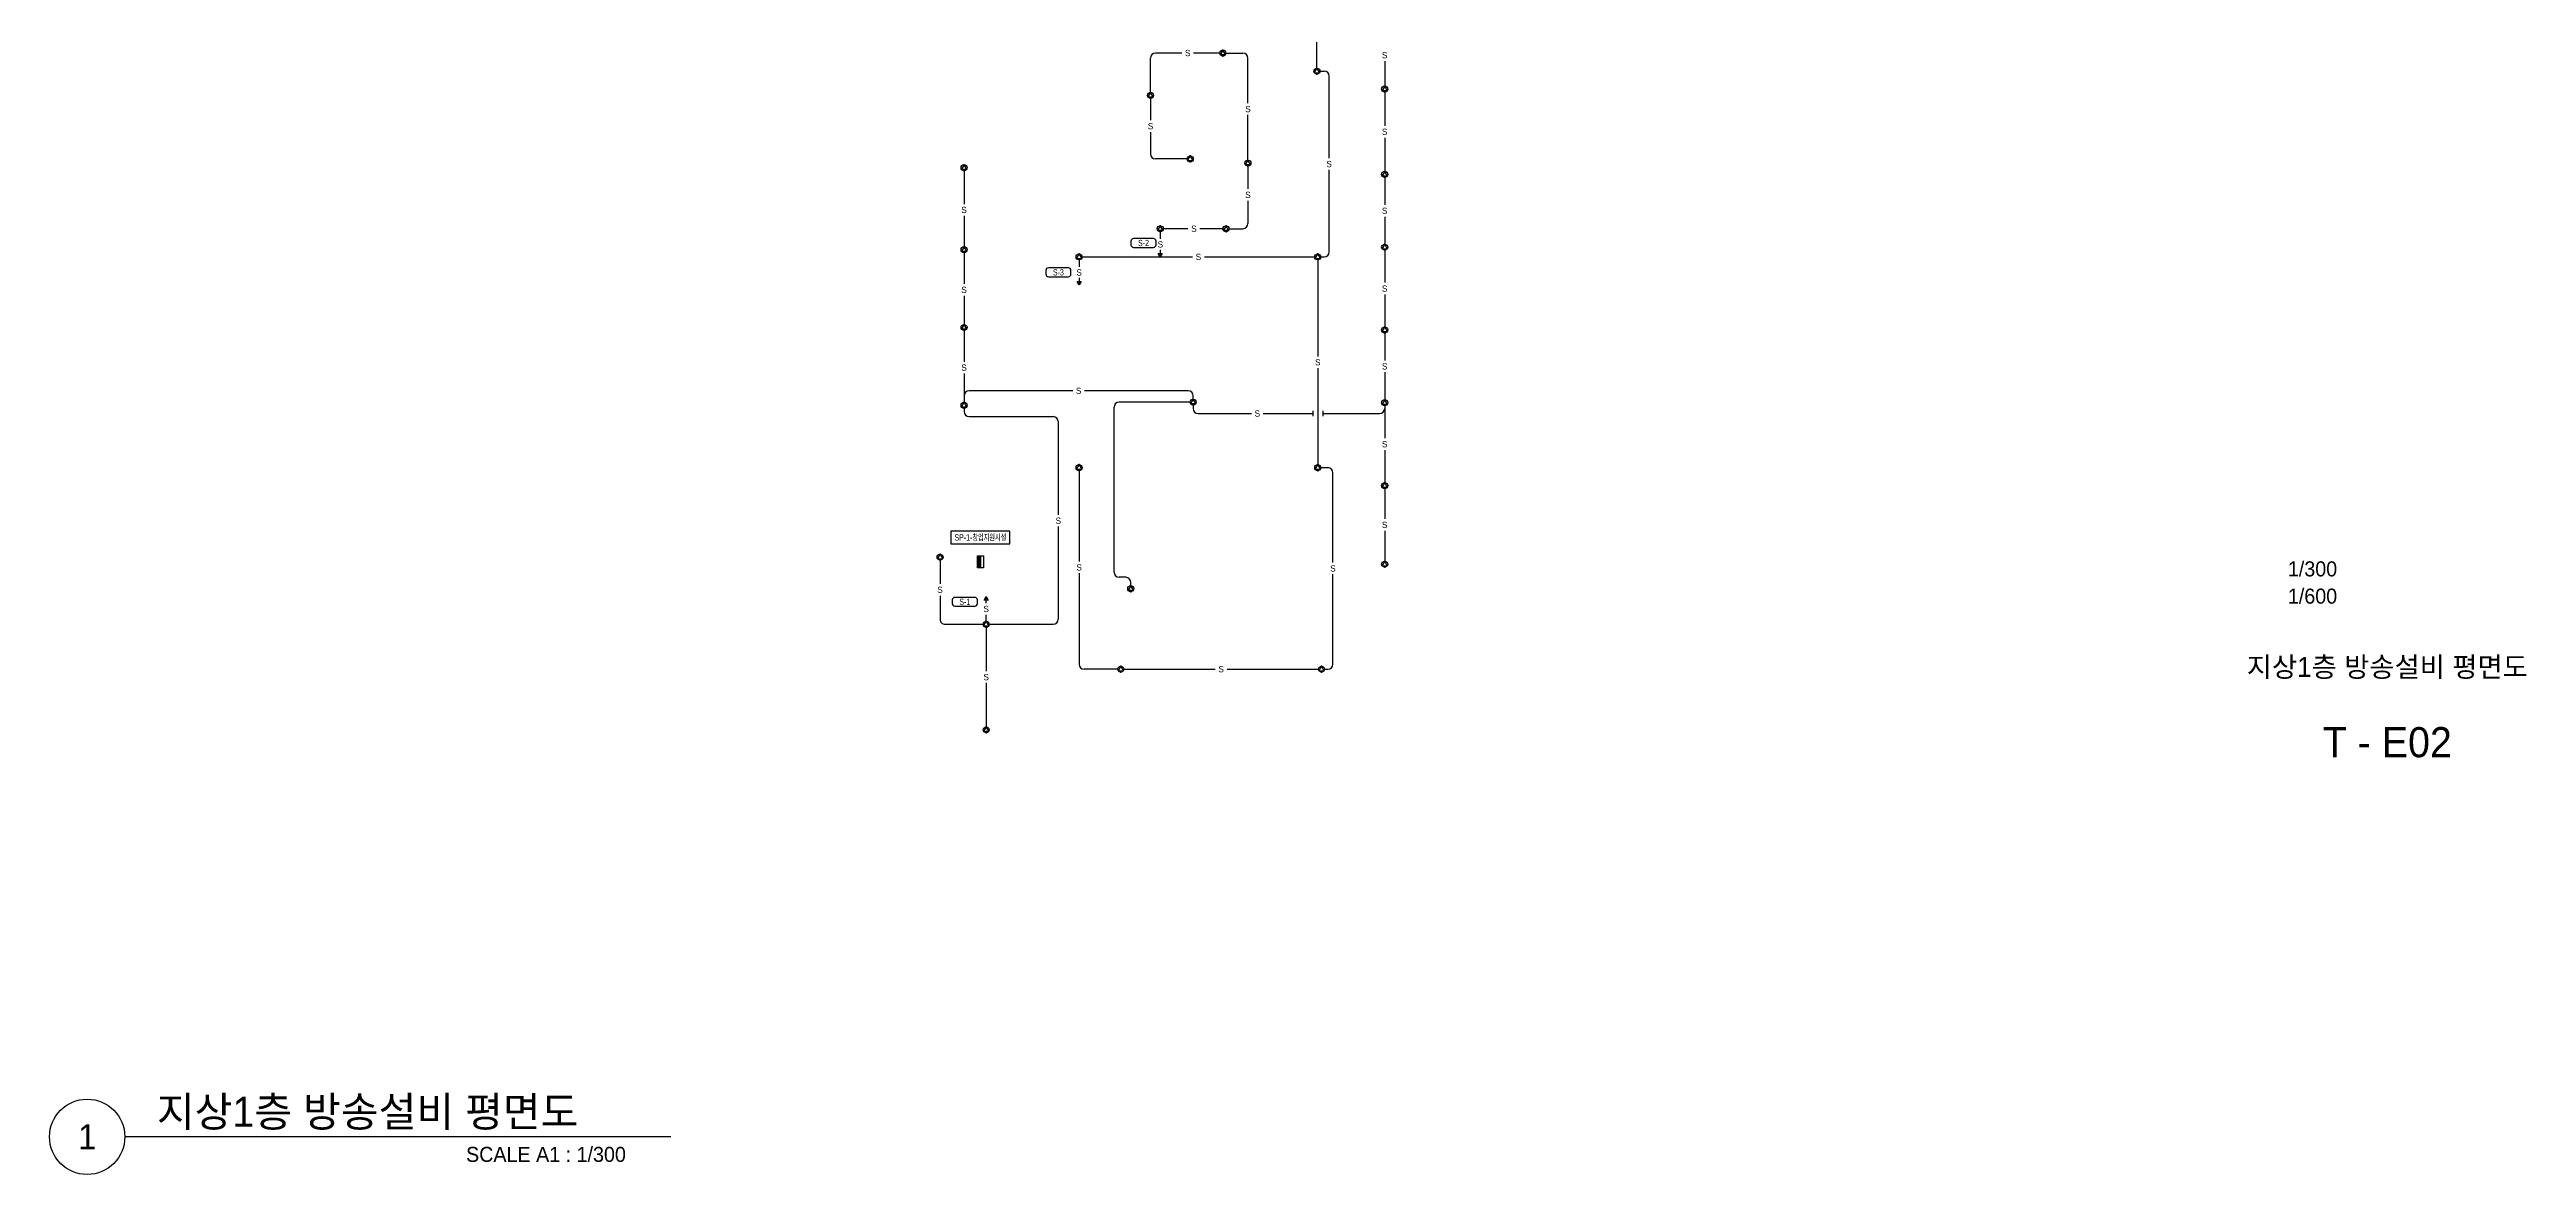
# Model space of a CAD drawing. Header units: millimetres. Extents: x 93478 to 502050, y -351975 to 881490.
# Drawn here: x 93478 to 241570, y -347550 to -280306 of the extents above; entities that cross this region are included whole.
import ezdxf
from ezdxf.enums import TextEntityAlignment as Align

# ---------------------------------------------------------------- set-up
doc = ezdxf.new("R2010")
doc.units = ezdxf.units.MM
doc.header["$LTSCALE"] = 150
for name, color, linetype in [('------30 Public Address Terminal Board', 3, 'Continuous'), ('------31 Speaker', 3, 'Continuous'), ('-----21 Embeded Wire in Ceiling or Wall', 4, 'Continuous'), ('-----41 Drawing Title', 2, 'Continuous'), ('-----42 Drawing Number', 2, 'Continuous'), ('-----43 Drawing Scale', 3, 'Continuous')]:
    doc.layers.add(name, color=color, linetype=linetype)
doc.styles.add('ELEC', font='')
doc.styles.get('ELEC').set_extended_font_data('Dotum')

# ---------------------------------------------------------------- blocks, each defined once
blk = doc.blocks.new('E01-1')
blk.add_lwpolyline([(130, -75), (0, 150), (-130, -75)], close=True)
at = {"linetype": 'Continuous'}
blk.add_circle((0, 0), 150, dxfattribs=at)
for p in [(-150, 0), (0, 150), (150, 0), (0, -150)]:
    blk.add_point(p)
blk = doc.blocks.new('I05')
blk.add_hatch(color=256).paths.add_polyline_path([(300, 150), (-300, 150), (-300, 0), (300, 0)])
blk.add_line((-300, 150), (300, 150))
blk.add_lwpolyline([(-300, 0), (-300, 300), (300, 300), (300, 0)], close=True)
blk = doc.blocks.new('O07')
blk.add_lwpolyline([(0, -100), (173, 0), (0, 100)], close=True)

msp = doc.modelspace()

# ---------------------------------------------------------------- linework, layer by layer
at = {"layer": '------30 Public Address Terminal Board', "color": 1, "elevation": 0}
msp.add_lwpolyline([(147362, -309096), (147362, -309846), (150901, -309846), (150901, -309096)], close=True, dxfattribs=at)
at = {"layer": '-----21 Embeded Wire in Ceiling or Wall'}
for p, q in [((169254, -281420), (169254, -276299)), ((159304, -282865), (159304, -280814)), ((161172, -280514), (159604, -280514)), ((163449, -280514), (161880, -280514)), ((163809, -280514), (164829, -280514)), ((165129, -283511), (165129, -280814)), ((173304, -280999), (173304, -282490)), ((169434, -281600), (169684, -281600)), ((169984, -286796), (169984, -281900)), ((173304, -282850), (173304, -284866)), ((159304, -283225), (159304, -284531)), ((165129, -286915), (165129, -284218)), ((159304, -285239), (159304, -286545)), ((173304, -285574), (173304, -287590)), ((161499, -286845), (159604, -286845)), ((165129, -287275), (165129, -288640)), ((148154, -287550), (148154, -289541)), ((169984, -292400), (169984, -287504)), ((173304, -287950), (173304, -289591)), ((148154, -290249), (148154, -292090)), ((165129, -289348), (165129, -290714)), ((159889, -291200), (159889, -291621)), ((161545, -291014), (160069, -291020)), ((163639, -291019), (162252, -291014)), ((163998, -291014), (164829, -291014)), ((173304, -290299), (173304, -291940)), ((148154, -292450), (148154, -294316)), ((155034, -292880), (155034, -293301)), ((155214, -292700), (161815, -292700)), ((159889, -292279), (159889, -292700)), ((162522, -292700), (169124, -292700)), ((169304, -292880), (169304, -298646)), ((169484, -292700), (169684, -292700)), ((173304, -292300), (173304, -294241)), ((155034, -293959), (155034, -294380)), ((148154, -295024), (148154, -296740)), ((173304, -294949), (173304, -296890)), ((148154, -297100), (148154, -298966)), ((173304, -297250), (173304, -298891)), ((148154, -299674), (148154, -301390)), ((169304, -299354), (169304, -305120)), ((173304, -299599), (173304, -301240)), ((148154, -301002), (148154, -301390)), ((148154, -301750), (148154, -301950)), ((154650, -300702), (148454, -300702)), ((161554, -300702), (155358, -300702)), ((157123, -311555), (157123, -301682)), ((161674, -301382), (157423, -301382)), ((161854, -301202), (161854, -301002)), ((161854, -301562), (161854, -301762)), ((162154, -302062), (165337, -302062)), ((166045, -302062), (169004, -302062)), ((169004, -301912), (169004, -302212)), ((169604, -301912), (169604, -302212)), ((169604, -302062), (173004, -302062)), ((173304, -301600), (173304, -301762)), ((173304, -301600), (173304, -303541)), ((148454, -302250), (153491, -302250)), ((153791, -302550), (153791, -308116)), ((173304, -304249), (173304, -306190)), ((155034, -305480), (155034, -310909)), ((169484, -305300), (169909, -305300)), ((170209, -310969), (170209, -305600)), ((173304, -306550), (173304, -308366)), ((153791, -308824), (153791, -314365)), ((173304, -309074), (173304, -310890)), ((155034, -311616), (155034, -317045)), ((157823, -311855), (157423, -311855)), ((158123, -312355), (158123, -312155)), ((170209, -317045), (170209, -311676)), ((149479, -313394), (149479, -313010)), ((149479, -314485), (149479, -314101)), ((149479, -314845), (149479, -317464)), ((149659, -314665), (153491, -314665)), ((149479, -318171), (149479, -320790)), ((157349, -317345), (155334, -317345)), ((157709, -317345), (163175, -317345)), ((163883, -317345), (169349, -317345)), ((169709, -317345), (169909, -317345))]:
    msp.add_line(p, q, dxfattribs=at)
msp.add_lwpolyline([(146718, -310831), (146718, -312244)], dxfattribs=at)
msp.add_lwpolyline([(146718, -312952), (146718, -314365, 0.4142136), (147018, -314665), (149299, -314665)], format="xyb", dxfattribs=at)
for centre, start, end in [((159604, -280814), 90, 180), ((164829, -280814), 0, 90), ((169684, -281900), 0, 90), ((159604, -286545), 180, 270), ((164829, -290714), 270, 0), ((169684, -292400), 270, 0), ((148454, -301002), 90, 180), ((148454, -301950), 180, 270), ((157423, -301682), 90, 180), ((161554, -301002), 0, 90), ((162154, -301762), 180, 270), ((173004, -301762), 270, 0), ((153491, -302550), 0, 90), ((169909, -305600), 0, 90), ((157423, -311555), 180, 270), ((157823, -312155), 0, 90), ((153491, -314365), 270, 0), ((155334, -317045), 180, 270), ((169909, -317045), 270, 0)]:
    msp.add_arc(centre, 300, start, end, dxfattribs=at)
at = {"layer": '-----41 Drawing Title', "color": 7}
msp.add_line((130622, -345300), (97978, -345300), dxfattribs=at)
msp.add_circle((95728, -345300), 2250, dxfattribs=at)
at = {"color": 1, "linetype": 'Continuous', "elevation": 0}
for points in [[(158136, -291982, 0.4142136), (158286, -292132), (159486, -292132, 0.4142136), (159636, -291982), (159636, -291757, 0.4142136), (159486, -291607), (158286, -291607, 0.4142136), (158136, -291757)], [(153046, -293734, 0.4142136), (153196, -293884), (154396, -293884, 0.4142136), (154546, -293734), (154546, -293509, 0.4142136), (154396, -293359), (153196, -293359, 0.4142136), (153046, -293509)], [(147453, -313429, 0.4142136), (147603, -313579), (148803, -313579, 0.4142136), (148953, -313429), (148953, -313204, 0.4142136), (148803, -313054), (147603, -313054, 0.4142136), (147453, -313204)]]:
    msp.add_lwpolyline(points, format="xyb", close=True, dxfattribs=at)

# ---------------------------------------------------------------- block references
at = {"layer": '------30 Public Address Terminal Board', "xscale": 1.2, "yscale": 1.2, "zscale": 1.2, "rotation": 270}
msp.add_blockref('I05', (148954, -310925), dxfattribs=at)
at = {"layer": '------31 Speaker', "xscale": 1.2, "yscale": 1.2, "zscale": 1.2}
for p in [(163629, -280514), (169254, -281600), (173304, -282670), (159304, -283045), (148154, -287370), (161679, -286845), (165129, -287095), (173304, -287770), (159889, -291020), (163819, -291020), (148154, -292270), (155034, -292700), (169304, -292700), (173304, -292120), (148154, -296920), (173304, -297070), (148154, -301570), (161854, -301382), (161854, -301382), (173304, -301420), (155034, -305300), (169304, -305300), (173304, -306370), (146723, -310651), (173304, -311070), (158123, -312535), (149479, -314665), (157529, -317345), (157529, -317345), (169529, -317345), (169529, -317345), (149479, -320970)]:
    msp.add_blockref('E01-1', p, dxfattribs=at)
at = {"layer": '-----21 Embeded Wire in Ceiling or Wall', "xscale": -1.2, "yscale": 1.2, "zscale": 1.2}
for p, rotation in [((159889, -292492), 90), ((155034, -294172), 90), ((149479, -313218), 270)]:
    msp.add_blockref('O07', p, dxfattribs=dict(at, rotation=rotation))

# ---------------------------------------------------------------- texts
at = {"layer": '------30 Public Address Terminal Board', "style": 'ELEC', "width": 0.7}
msp.add_text('SP-1-창업지원시설', height=375, dxfattribs=at).set_placement((149132, -309471), align=Align.MIDDLE_CENTER)
at = {"layer": '-----21 Embeded Wire in Ceiling or Wall', "style": 'ELEC'}
for p in [(161526, -280514), (173304, -280645), (165129, -283864), (159304, -284885), (173304, -285220), (169984, -287150), (148154, -289895), (165129, -288994), (173304, -289945), (161899, -291014), (159889, -291950), (162169, -292700), (148154, -294670), (155034, -293630), (173304, -294595), (148154, -299320), (169304, -299000), (173304, -299245), (155004, -300702), (165691, -302062), (173304, -303895), (153791, -308470), (173304, -308720), (146718, -312598), (155034, -311262), (170209, -311322), (149479, -313747), (149479, -317817), (163529, -317345)]:
    msp.add_text('S', height=375, dxfattribs=at).set_placement(p, align=Align.MIDDLE_CENTER)
at = {"layer": '-----41 Drawing Title', "style": 'ELEC'}
msp.add_text('지상1층 방송설비 평면도', height=1200, dxfattribs=at).set_placement((233250, -317210), align=Align.MIDDLE_CENTER)
at = {"layer": '-----41 Drawing Title', "color": 2, "style": 'ELEC'}
msp.add_text('지상1층 방송설비 평면도', height=1800, dxfattribs=at).set_placement((99895, -344700))
at = {"layer": '-----41 Drawing Title', "color": 7, "style": 'ELEC'}
msp.add_text('1', height=1500, dxfattribs=at).set_placement((95728, -345300), align=Align.MIDDLE)
at = {"layer": '-----41 Drawing Title', "style": 'ELEC'}
msp.add_text('SCALE A1 : 1/300', height=900, dxfattribs=at).set_placement((127937, -346800), align=Align.RIGHT)
at = {"layer": '-----42 Drawing Number', "style": 'ELEC'}
msp.add_text('T - E02', height=1800, dxfattribs=at).set_placement((233250, -321710), align=Align.MIDDLE_CENTER)
at = {"layer": '-----43 Drawing Scale', "style": 'ELEC'}
for s, p in [('1/300', (228779, -311350)), ('1/600', (228779, -312980))]:
    msp.add_text(s, height=900, dxfattribs=at).set_placement(p, align=Align.MIDDLE_CENTER)
at = {"linetype": 'Continuous', "style": 'ELEC', "width": 0.7}
for s, p in [('S-2', (158886, -291870)), ('S-3', (153796, -293622)), ('S-1', (148203, -313317))]:
    msp.add_text(s, height=375, dxfattribs=at).set_placement(p, align=Align.MIDDLE)

doc.saveas('drawing.dxf')
